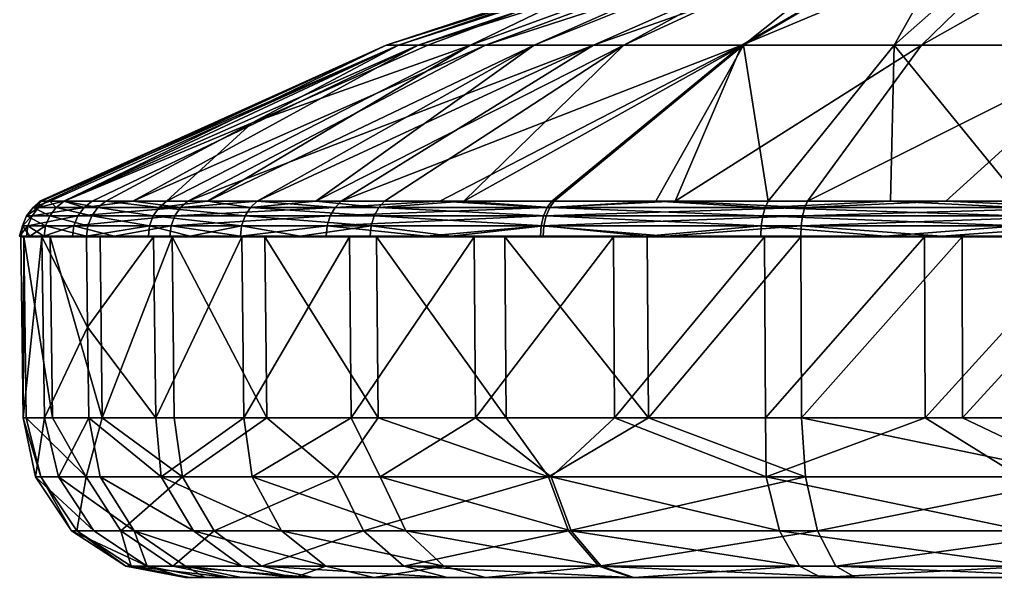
# Model space of a CAD drawing. Header units: millimetres. Extents: x -15 to 2394, y 470 to 1936.
# Drawn here: x 2240.37 to 2252.42, y 469.99 to 476.89 of the extents above; entities that cross this region are included whole.
import ezdxf

# ---------------------------------------------------------------- set-up
doc = ezdxf.new("R2010")
doc.units = ezdxf.units.MM
doc.header["$MEASUREMENT"] = 0
doc.layers.add('Default', color=7, linetype='Continuous', true_color=0x000000)

msp = doc.modelspace()

# ---------------------------------------------------------------- meshes
at = {"layer": 'Default'}
mesh = msp.add_polyface(dxfattribs=at)
corners = [(2246.84, 474.46, 662.392), (2250.066, 474.565, 663.919), (2246.885, 474.565, 662.324), (2250.039, 474.46, 663.996), (2244.206, 474.46, 660.128), (2246.811, 474.337, 662.434), (2250.022, 474.337, 664.044), (2244.168, 474.337, 660.163), (2250.066, 474.565, 663.919), (2250.1, 474.643, 663.823), (2248.466, 474.643, 663.126), (2246.885, 474.565, 662.324), (2248.466, 474.643, 663.126), (2246.942, 474.643, 662.238), (2245.56, 474.643, 661.187), (2246.885, 474.565, 662.324), (2245.56, 474.643, 661.187), (2244.266, 474.565, 660.073), (2250.066, 474.565, 663.919), (2248.466, 474.643, 663.126), (2246.885, 474.565, 662.324), (2245.395, 474.209, 661.378), (2248.353, 474.209, 663.351), (2250.022, 474.337, 664.044), (2246.811, 474.337, 662.434), (2245.395, 474.209, 661.378), (2246.802, 474.209, 662.448), (2246.811, 474.337, 662.434), (2246.871, 474.46, 638.381), (2244.804, 474.565, 640.163), (2246.916, 474.565, 638.449), (2244.746, 474.46, 640.105), (2249.548, 474.46, 636.981), (2249.578, 474.565, 637.057), (2246.843, 474.337, 638.338), (2244.711, 474.337, 640.068), (2249.529, 474.337, 636.933), (2246.916, 474.565, 638.449), (2245.856, 474.643, 639.358), (2246.973, 474.643, 638.534), (2248.228, 474.643, 637.79), (2249.616, 474.643, 637.152), (2249.578, 474.565, 637.057), (2248.228, 474.643, 637.79), (2245.856, 474.643, 639.358), (2248.228, 474.643, 637.79), (2245.697, 474.209, 639.163), (2248.111, 474.209, 637.567), (2247.759, 477.448, 647.88), (2249.966, 478.203, 649.367), (2250.146, 478.203, 648.726), (2244.898, 476.568, 651.527), (2249.891, 478.203, 650.96), (2249.867, 478.203, 650.113), (2245.049, 476.568, 648.332), (2250.502, 478.203, 652.849), (2245.29, 476.568, 653.387), (2246.123, 476.568, 655.314), (2250.086, 478.203, 651.888), (2251.167, 478.203, 653.769), (2247.457, 476.568, 657.158), (2245.41, 476.568, 647.048), (2249.287, 476.568, 658.731), (2244.342, 474.643, 660.004), (2245.56, 474.643, 661.187), (2251.51, 476.568, 659.846), (2248.466, 474.643, 663.126), (2246.942, 474.643, 662.238), (2243.302, 474.643, 658.724), (2244.342, 474.643, 660.004), (2250.802, 478.203, 647.474), (2247.833, 476.568, 643.246), (2246.725, 476.568, 644.536), (2251.355, 478.203, 646.83), (2250.41, 478.203, 648.116), (2245.938, 476.568, 645.823), (2249.309, 476.568, 642.048), (2244.027, 474.643, 641.146), (2242.691, 474.643, 642.991), (2247.759, 477.448, 647.88), (2245.856, 474.643, 639.358), (2245.41, 476.568, 647.048), (2247.759, 477.448, 647.88), (2249.616, 474.643, 637.152), (2248.228, 474.643, 637.79), (2246.973, 474.643, 638.534), (2246.973, 474.643, 638.534), (2244.876, 474.643, 640.236)]
mesh.append_faces([[corners[k] for k in face] for face in [(0, 1, 2, 2), (0, 3, 1, 1), (4, 0, 2, 2), (5, 3, 0, 0), (5, 6, 3, 3), (7, 5, 0, 0), (8, 9, 10, 10), (11, 12, 13, 13), (14, 11, 13, 13), (15, 16, 17, 17), (18, 19, 20, 20), (7, 21, 5, 5), (22, 23, 24, 24), (25, 26, 27, 27), (28, 29, 30, 30), (28, 31, 29, 29), (32, 30, 33, 33), (32, 28, 30, 30), (34, 31, 28, 28), (34, 35, 31, 31), (36, 28, 32, 32), (36, 34, 28, 28), (37, 38, 39, 39), (37, 39, 40, 40), (41, 42, 43, 43), (44, 30, 29, 29), (45, 33, 30, 30), (35, 34, 46, 46), (34, 36, 47, 47), (48, 49, 50, 50), (51, 52, 53, 53), (53, 49, 54, 54), (55, 56, 57, 57), (55, 58, 56, 56), (59, 57, 60, 60), (59, 55, 57, 57), (58, 51, 56, 56), (58, 52, 51, 51), (54, 48, 61, 61), (54, 51, 53, 53), (62, 63, 64, 64), (62, 60, 63, 63), (54, 49, 48, 48), (65, 62, 66, 66), (62, 67, 66, 66), (64, 67, 62, 62), (68, 69, 60, 60), (70, 71, 72, 72), (70, 73, 71, 71), (74, 72, 75, 75), (74, 70, 72, 72), (73, 76, 71, 71), (77, 72, 71, 71), (78, 75, 72, 72), (74, 75, 79, 79), (71, 76, 80, 80), (81, 82, 75, 75), (76, 83, 84, 84), (85, 76, 84, 84), (86, 80, 76, 76), (87, 77, 71, 71), (80, 87, 71, 71)]])
mesh = msp.add_polyface(dxfattribs=at)
corners = [(2253.535, 474.46, 664.764), (2256.994, 474.565, 664.584), (2253.542, 474.565, 664.683), (2250.039, 474.46, 663.996), (2250.066, 474.565, 663.919), (2253.53, 474.337, 664.815), (2257.006, 474.46, 664.665), (2250.022, 474.337, 664.044), (2253.542, 474.565, 664.683), (2255.288, 474.643, 664.635), (2253.552, 474.643, 664.581), (2251.809, 474.643, 664.311), (2250.066, 474.565, 663.919), (2253.542, 474.565, 664.683), (2251.809, 474.643, 664.311), (2250.066, 474.565, 663.919), (2251.809, 474.643, 664.311), (2250.1, 474.643, 663.823), (2248.353, 474.209, 663.351), (2250.016, 474.209, 664.06), (2250.022, 474.337, 664.044), (2252.712, 474.46, 636.128), (2249.578, 474.565, 637.057), (2252.724, 474.565, 636.209), (2249.548, 474.46, 636.981), (2256.183, 474.46, 636.029), (2252.704, 474.337, 636.078), (2249.529, 474.337, 636.933), (2256.187, 474.337, 635.978), (2249.578, 474.565, 637.057), (2249.616, 474.643, 637.152), (2251.126, 474.643, 636.65), (2252.724, 474.565, 636.209), (2251.126, 474.643, 636.65), (2252.739, 474.643, 636.311), (2254.43, 474.643, 636.159), (2251.126, 474.643, 636.65), (2252.724, 474.565, 636.209), (2249.578, 474.565, 637.057), (2254.423, 474.209, 635.907), (2251.06, 474.209, 636.407), (2252.08, 478.203, 654.553), (2247.457, 476.568, 657.158), (2249.287, 476.568, 658.731), (2251.167, 478.203, 653.769), (2253.189, 478.203, 655.109), (2251.51, 476.568, 659.846), (2255.603, 478.203, 655.341), (2254.4, 478.203, 655.375), (2253.939, 476.568, 660.379), (2250.1, 474.643, 663.823), (2251.809, 474.643, 664.311), (2256.351, 476.568, 660.31), (2253.552, 474.643, 664.581), (2248.466, 474.643, 663.126), (2250.1, 474.643, 663.823), (2253.552, 474.643, 664.581), (2254.115, 478.203, 645.452), (2255.779, 476.568, 640.414), (2253.367, 476.568, 640.483), (2252.091, 478.203, 646.233), (2251.169, 476.568, 641.075), (2249.309, 476.568, 642.048), (2253.018, 478.203, 645.748), (2247.759, 477.448, 647.88), (2250.146, 478.203, 648.726), (2250.41, 478.203, 648.116), (2251.355, 478.203, 646.83), (2252.739, 474.643, 636.311), (2251.126, 474.643, 636.65), (2254.43, 474.643, 636.159), (2249.616, 474.643, 637.152), (2250.502, 478.203, 652.849), (2249.867, 478.203, 650.113), (2249.891, 478.203, 650.96), (2249.966, 478.203, 649.367), (2250.086, 478.203, 651.888), (2249.891, 478.203, 650.96), (2255.603, 478.203, 655.341), (2251.167, 478.203, 653.769), (2250.502, 478.203, 652.849), (2254.115, 478.203, 645.452), (2252.08, 478.203, 654.553), (2251.167, 478.203, 653.769), (2249.966, 478.203, 649.367), (2250.802, 478.203, 647.474), (2250.41, 478.203, 648.116), (2250.802, 478.203, 647.474), (2252.091, 478.203, 646.233), (2251.355, 478.203, 646.83), (2250.146, 478.203, 648.726), (2253.018, 478.203, 645.748), (2252.091, 478.203, 646.233), (2254.4, 478.203, 655.375), (2252.08, 478.203, 654.553), (2253.189, 478.203, 655.109), (2254.4, 478.203, 655.375)]
mesh.append_faces([[corners[k] for k in face] for face in [(0, 1, 2, 2), (3, 2, 4, 4), (3, 0, 2, 2), (5, 6, 0, 0), (7, 0, 3, 3), (7, 5, 0, 0), (8, 9, 10, 10), (8, 10, 11, 11), (12, 13, 14, 14), (15, 16, 17, 17), (18, 19, 20, 20), (21, 22, 23, 23), (21, 24, 22, 22), (25, 21, 23, 23), (26, 24, 21, 21), (26, 27, 24, 24), (28, 26, 21, 21), (29, 30, 31, 31), (32, 33, 34, 34), (32, 34, 35, 35), (36, 37, 38, 38), (26, 28, 39, 39), (40, 27, 26, 26), (41, 42, 43, 43), (41, 44, 42, 42), (45, 43, 46, 46), (45, 41, 43, 43), (47, 48, 49, 49), (49, 50, 51, 51), (49, 46, 50, 50), (52, 49, 53, 53), (46, 48, 45, 45), (46, 49, 48, 48), (46, 54, 55, 55), (56, 49, 51, 51), (57, 58, 59, 59), (60, 61, 62, 62), (60, 63, 61, 61), (63, 59, 61, 61), (63, 57, 59, 59), (64, 65, 66, 66), (67, 60, 62, 62), (61, 68, 69, 69), (61, 59, 68, 68), (59, 58, 70, 70), (62, 61, 71, 71), (70, 68, 59, 59), (61, 69, 71, 71), (72, 73, 74, 74), (73, 72, 75, 75), (76, 72, 77, 77), (72, 78, 75, 75), (79, 78, 80, 80), (75, 78, 81, 81), (82, 78, 83, 83), (84, 85, 86, 86), (87, 88, 89, 89), (86, 90, 84, 84), (81, 91, 92, 92), (87, 81, 88, 88), (84, 81, 85, 85), (93, 94, 95, 95), (78, 94, 96, 96)]])
mesh = msp.add_polyface(dxfattribs=at)
corners = [(2240.455, 474.209, 652.031), (2240.746, 474.203, 653.71), (2240.667, 474.209, 653.353), (2241.023, 474.209, 654.721), (2241.362, 474.203, 655.685), (2241.537, 474.209, 656.113), (2241.195, 474.209, 645.554), (2240.645, 474.203, 647.548), (2240.673, 474.209, 647.411), (2240.645, 474.203, 647.548), (2240.493, 474.209, 648.454), (2240.673, 474.209, 647.411), (2241.087, 474.46, 654.701), (2242.356, 474.565, 657.434), (2241.165, 474.565, 654.676), (2242.285, 474.46, 657.474), (2240.522, 474.46, 652.024), (2240.603, 474.565, 652.014), (2240.453, 474.46, 649.577), (2240.535, 474.565, 649.582), (2240.74, 474.46, 647.425), (2240.819, 474.565, 647.441), (2241.038, 474.337, 654.716), (2242.241, 474.337, 657.499), (2240.472, 474.337, 652.029), (2240.403, 474.337, 649.575), (2240.69, 474.337, 647.414), (2241.165, 474.565, 654.676), (2241.769, 474.643, 656.014), (2241.263, 474.643, 654.646), (2240.914, 474.643, 653.302), (2240.705, 474.643, 652.003), (2240.619, 474.643, 650.762), (2240.914, 474.643, 653.302), (2240.914, 474.643, 653.302), (2241.769, 474.643, 656.014), (2240.637, 474.643, 649.588), (2240.743, 474.643, 648.487), (2240.92, 474.643, 647.463), (2241.336, 474.565, 645.604), (2241.433, 474.643, 645.638), (2241.259, 474.46, 645.577), (2241.537, 474.209, 656.113), (2241.038, 474.337, 654.716), (2241.023, 474.209, 654.721), (2241.537, 474.209, 656.113), (2240.667, 474.209, 653.353), (2241.211, 474.337, 645.56), (2240.493, 474.209, 648.454), (2240.367, 474.209, 650.768), (2241.195, 474.209, 645.554), (2240.673, 474.209, 647.411), (2242.241, 474.337, 657.499), (2241.537, 474.209, 656.113), (2242.226, 474.209, 657.507), (2240.455, 474.209, 652.031), (2240.667, 474.209, 653.353), (2240.386, 474.209, 649.574), (2240.667, 474.209, 653.353), (2242.092, 474.565, 643.851), (2241.433, 474.643, 645.638), (2242.183, 474.643, 643.898), (2241.336, 474.565, 645.604), (2242.019, 474.46, 643.814), (2241.259, 474.46, 645.577), (2241.336, 474.565, 645.604), (2241.974, 474.337, 643.791), (2241.211, 474.337, 645.56), (2241.259, 474.46, 645.577), (2241.195, 474.209, 645.554), (2241.959, 474.209, 643.783), (2241.959, 474.209, 643.783), (2241.195, 474.203, 645.554), (2241.195, 474.209, 645.554), (2240.92, 474.643, 647.463), (2243.242, 475.611, 646.279), (2241.433, 474.643, 645.638), (2245.049, 476.568, 648.332), (2240.743, 474.643, 648.487), (2240.637, 474.643, 649.588)]
mesh.append_faces([[corners[k] for k in face] for face in [(0, 1, 2, 2), (3, 4, 5, 5), (6, 7, 8, 8), (9, 10, 11, 11), (12, 13, 14, 14), (12, 15, 13, 13), (16, 14, 17, 17), (16, 12, 14, 14), (18, 17, 19, 19), (18, 16, 17, 17), (20, 19, 21, 21), (20, 18, 19, 19), (22, 15, 12, 12), (22, 23, 15, 15), (24, 12, 16, 16), (24, 22, 12, 12), (25, 16, 18, 18), (25, 24, 16, 16), (26, 18, 20, 20), (26, 25, 18, 18), (27, 28, 29, 29), (17, 30, 31, 31), (17, 31, 32, 32), (33, 27, 29, 29), (14, 34, 17, 17), (17, 32, 19, 19), (13, 35, 14, 14), (19, 36, 37, 37), (21, 37, 38, 38), (38, 39, 21, 21), (38, 40, 39, 39), (21, 41, 20, 20), (21, 39, 41, 41), (19, 37, 21, 21), (36, 19, 32, 32), (22, 42, 23, 23), (43, 44, 45, 45), (46, 22, 24, 24), (20, 47, 26, 26), (20, 41, 47, 47), (26, 48, 25, 25), (24, 25, 49, 49), (26, 50, 51, 51), (26, 47, 50, 50), (52, 53, 54, 54), (24, 55, 56, 56), (24, 49, 55, 55), (25, 48, 57, 57), (26, 51, 48, 48), (25, 57, 49, 49), (43, 58, 44, 44), (59, 60, 61, 61), (62, 63, 64, 64), (62, 59, 63, 63), (65, 60, 59, 59), (66, 64, 63, 63), (66, 67, 68, 68), (69, 67, 66, 66), (69, 66, 70, 70), (71, 72, 73, 73), (74, 75, 76, 76), (77, 78, 79, 79)]])
mesh = msp.add_polyface(dxfattribs=at)
corners = [(2243.098, 474.209, 658.872), (2243.398, 474.203, 659.273), (2244.156, 474.209, 660.174), (2244.206, 474.46, 660.128), (2246.885, 474.565, 662.324), (2244.266, 474.565, 660.073), (2242.285, 474.46, 657.474), (2242.356, 474.565, 657.434), (2244.168, 474.337, 660.163), (2246.84, 474.46, 662.392), (2242.241, 474.337, 657.499), (2244.266, 474.565, 660.073), (2245.56, 474.643, 661.187), (2244.342, 474.643, 660.004), (2243.302, 474.643, 658.724), (2242.356, 474.565, 657.434), (2242.446, 474.643, 657.383), (2241.769, 474.643, 656.014), (2243.302, 474.643, 658.724), (2244.266, 474.565, 660.073), (2243.302, 474.643, 658.724), (2242.356, 474.565, 657.434), (2244.168, 474.337, 660.163), (2244.156, 474.209, 660.174), (2245.395, 474.209, 661.378), (2243.098, 474.209, 658.872), (2243.098, 474.209, 658.872), (2242.241, 474.337, 657.499), (2242.226, 474.209, 657.507), (2243.098, 474.209, 658.872), (2243.153, 474.46, 641.961), (2242.092, 474.565, 643.851), (2243.219, 474.565, 642.009), (2242.019, 474.46, 643.814), (2244.746, 474.46, 640.105), (2244.804, 474.565, 640.163), (2243.111, 474.337, 641.932), (2241.974, 474.337, 643.791), (2244.711, 474.337, 640.068), (2242.183, 474.643, 643.898), (2242.691, 474.643, 642.991), (2243.302, 474.643, 642.069), (2244.027, 474.643, 641.146), (2244.876, 474.643, 640.236), (2245.856, 474.643, 639.358), (2242.476, 474.209, 642.86), (2243.098, 474.209, 641.922), (2243.835, 474.209, 640.982), (2241.959, 474.209, 643.783), (2245.697, 474.209, 639.163), (2244.699, 474.209, 640.056), (2242.024, 474.203, 643.659), (2241.959, 474.209, 643.783), (2242.476, 474.209, 642.86), (2243.113, 474.203, 641.901), (2243.098, 474.209, 641.922), (2243.835, 474.209, 640.982), (2244.442, 474.203, 640.316), (2243.835, 474.209, 640.982), (2244.699, 474.209, 640.056), (2243.098, 474.209, 641.922), (2242.476, 474.209, 642.86), (2245.697, 474.209, 639.163), (2244.442, 474.203, 640.316), (2244.699, 474.209, 640.056), (2240.637, 474.643, 649.588), (2244.898, 476.568, 651.527), (2245.049, 476.568, 648.332), (2245.41, 476.568, 647.048), (2243.242, 475.611, 646.279), (2247.457, 476.568, 657.158), (2242.446, 474.643, 657.383), (2243.302, 474.643, 658.724), (2246.123, 476.568, 655.314), (2245.29, 476.568, 653.387), (2241.769, 474.643, 656.014), (2240.914, 474.643, 653.302), (2240.92, 474.643, 647.463), (2240.743, 474.643, 648.487), (2240.619, 474.643, 650.762), (2240.705, 474.643, 652.003), (2240.619, 474.643, 650.762), (2241.263, 474.643, 654.646), (2241.263, 474.643, 654.646), (2242.446, 474.643, 657.383), (2245.938, 476.568, 645.823), (2243.242, 475.611, 646.279), (2245.41, 476.568, 647.048), (2243.302, 474.643, 642.069), (2242.691, 474.643, 642.991), (2246.725, 476.568, 644.536), (2242.183, 474.643, 643.898), (2243.242, 475.611, 646.279), (2241.433, 474.643, 645.638), (2244.027, 474.643, 641.146)]
mesh.append_faces([[corners[k] for k in face] for face in [(0, 1, 2, 2), (3, 4, 5, 5), (6, 5, 7, 7), (6, 3, 5, 5), (8, 9, 3, 3), (10, 3, 6, 6), (10, 8, 3, 3), (11, 12, 13, 13), (11, 13, 14, 14), (15, 16, 17, 17), (16, 15, 18, 18), (19, 20, 21, 21), (22, 23, 24, 24), (8, 10, 25, 25), (22, 26, 23, 23), (27, 28, 29, 29), (30, 31, 32, 32), (30, 33, 31, 31), (34, 32, 35, 35), (34, 30, 32, 32), (36, 33, 30, 30), (36, 37, 33, 33), (38, 30, 34, 34), (38, 36, 30, 30), (31, 39, 40, 40), (32, 41, 42, 42), (35, 42, 43, 43), (41, 32, 40, 40), (44, 35, 43, 43), (40, 32, 31, 31), (35, 32, 42, 42), (36, 45, 37, 37), (36, 46, 45, 45), (47, 36, 38, 38), (45, 48, 37, 37), (36, 47, 46, 46), (38, 49, 50, 50), (38, 50, 47, 47), (51, 52, 53, 53), (54, 55, 56, 56), (57, 58, 59, 59), (60, 54, 61, 61), (62, 63, 64, 64), (65, 66, 67, 67), (67, 68, 69, 69), (70, 71, 72, 72), (70, 73, 71, 71), (73, 74, 75, 75), (74, 66, 76, 76), (77, 78, 67, 67), (65, 79, 66, 66), (80, 76, 66, 66), (81, 80, 66, 66), (74, 76, 82, 82), (83, 75, 74, 74), (75, 84, 73, 73), (67, 69, 77, 77), (85, 86, 87, 87), (88, 89, 90, 90), (91, 86, 85, 85), (92, 91, 93, 93), (89, 91, 85, 85), (94, 88, 90, 90)]])
mesh = msp.add_polyface(dxfattribs=at)
corners = [(2247.149, 470.57, 661.929), (2250.076, 471.238, 663.893), (2246.901, 471.238, 662.3), (2250.225, 470.57, 663.472), (2244.617, 470.57, 659.753), (2247.524, 470.132, 661.368), (2250.225, 470.57, 663.472), (2247.149, 470.57, 661.929), (2245.115, 470.132, 659.298), (2244.617, 470.57, 659.753), (2250.026, 471.967, 664.032), (2248.135, 471.967, 663.206), (2244.798, 471.967, 660.793), (2246.38, 471.967, 662.119), (2244.798, 471.967, 660.793), (2244.287, 471.238, 660.054), (2248.135, 471.967, 663.206), (2247.93, 469.994, 660.761), (2245.654, 469.994, 658.805), (2250.694, 469.994, 662.148), (2250.45, 470.132, 662.836), (2246.802, 474.209, 662.448), (2248.121, 474.203, 663.232), (2248.353, 474.209, 663.351), (2246.802, 474.209, 662.448), (2246.363, 474.203, 662.142), (2248.121, 474.203, 663.232), (2245.395, 474.209, 661.378), (2246.363, 474.203, 662.142), (2246.802, 474.209, 662.448), (2245.395, 474.209, 661.378), (2244.778, 474.203, 660.814), (2246.363, 474.203, 662.142), (2248.353, 474.209, 663.351), (2248.121, 474.203, 663.232), (2250.016, 474.203, 664.06), (2248.353, 474.209, 663.351), (2246.811, 474.337, 662.434), (2246.802, 474.209, 662.448), (2244.463, 471.967, 640.336), (2245.982, 474.203, 638.936), (2246, 471.967, 638.959), (2244.442, 474.203, 640.316), (2247.704, 474.203, 637.789), (2247.718, 471.967, 637.815), (2249.571, 474.203, 636.899), (2249.582, 471.967, 636.927), (2246.843, 474.337, 638.338), (2246.834, 474.209, 638.324), (2245.697, 474.209, 639.163), (2249.529, 474.337, 636.933), (2249.523, 474.209, 636.918), (2248.111, 474.209, 637.567), (2248.111, 474.209, 637.567), (2253.715, 469.994, 662.811), (2250.694, 469.994, 662.148), (2243.994, 469.994, 656.512), (2245.654, 469.994, 658.805), (2243.108, 469.994, 646.232), (2264.063, 469.994, 641.988), (2242.959, 469.994, 654.115), (2246.121, 469.994, 641.504), (2243.108, 469.994, 646.232), (2246.121, 469.994, 641.504), (2247.957, 469.994, 640.014), (2250.27, 469.994, 638.805), (2247.93, 469.994, 660.761), (2247.179, 470.57, 638.844), (2244.823, 471.238, 640.183), (2246.932, 471.238, 638.472), (2245.137, 470.57, 640.502), (2249.753, 470.57, 637.498), (2249.588, 471.238, 637.083), (2247.552, 470.132, 639.406), (2245.137, 470.57, 640.502), (2247.179, 470.57, 638.844), (2245.609, 470.132, 640.982), (2250.001, 470.132, 638.125), (2249.753, 470.57, 637.498), (2246, 471.967, 638.959), (2247.718, 471.967, 637.815), (2249.582, 471.967, 636.927), (2247.718, 471.967, 637.815), (2246, 471.967, 638.959), (2246.121, 469.994, 641.504), (2244.744, 469.994, 643.108), (2247.957, 469.994, 640.014), (2250.27, 469.994, 638.805), (2248.135, 471.967, 663.206), (2246.363, 474.203, 662.142), (2246.38, 471.967, 662.119), (2248.121, 474.203, 663.232), (2246.38, 471.967, 662.119), (2244.778, 474.203, 660.814), (2250.016, 474.203, 664.06), (2245.982, 474.203, 638.936), (2245.697, 474.209, 639.163), (2246.834, 474.209, 638.324), (2247.704, 474.203, 637.789), (2246.834, 474.209, 638.324), (2248.111, 474.209, 637.567), (2249.523, 474.209, 636.918), (2247.704, 474.203, 637.789), (2248.111, 474.209, 637.567), (2249.523, 474.209, 636.918), (2249.571, 474.203, 636.899), (2247.704, 474.203, 637.789), (2245.982, 474.203, 638.936), (2246.834, 474.209, 638.324), (2247.704, 474.203, 637.789)]
mesh.append_faces([[corners[k] for k in face] for face in [(0, 1, 2, 2), (0, 3, 1, 1), (4, 0, 2, 2), (5, 6, 7, 7), (8, 7, 9, 9), (8, 5, 7, 7), (1, 10, 11, 11), (12, 2, 13, 13), (14, 15, 2, 2), (13, 2, 16, 16), (1, 16, 2, 2), (8, 17, 5, 5), (8, 18, 17, 17), (19, 5, 17, 17), (19, 20, 5, 5), (21, 22, 23, 23), (24, 25, 26, 26), (27, 28, 29, 29), (30, 31, 32, 32), (33, 34, 35, 35), (36, 37, 38, 38), (39, 40, 41, 41), (39, 42, 40, 40), (41, 43, 44, 44), (41, 40, 43, 43), (44, 45, 46, 46), (44, 43, 45, 45), (47, 48, 49, 49), (50, 51, 52, 52), (47, 53, 48, 48), (54, 55, 56, 56), (55, 57, 56, 56), (58, 59, 60, 60), (61, 59, 62, 62), (63, 64, 65, 65), (57, 55, 66, 66), (67, 68, 69, 69), (67, 70, 68, 68), (71, 69, 72, 72), (71, 67, 69, 69), (73, 74, 75, 75), (73, 76, 74, 74), (77, 75, 78, 78), (77, 73, 75, 75), (69, 79, 80, 80), (81, 72, 82, 82), (83, 69, 68, 68), (69, 82, 72, 72), (76, 84, 85, 85), (77, 86, 73, 73), (77, 87, 86, 86), (73, 84, 76, 76), (73, 86, 84, 84), (88, 89, 90, 90), (88, 91, 89, 89), (92, 89, 93, 93), (88, 94, 91, 91), (95, 96, 97, 97), (98, 99, 100, 100), (101, 102, 103, 103), (104, 105, 106, 106), (107, 108, 109, 109)]])
mesh = msp.add_polyface(dxfattribs=at)
corners = [(2253.586, 470.57, 664.21), (2256.99, 471.238, 664.556), (2253.545, 471.238, 664.655), (2250.225, 470.57, 663.472), (2250.076, 471.238, 663.893), (2253.648, 470.132, 663.539), (2256.923, 470.57, 664.114), (2253.586, 470.57, 664.21), (2250.45, 470.132, 662.836), (2250.225, 470.57, 663.472), (2247.524, 470.132, 661.368), (2254.064, 471.967, 664.842), (2252.016, 471.967, 664.581), (2250.026, 471.967, 664.032), (2253.715, 469.994, 662.811), (2250.694, 469.994, 662.148), (2251.755, 474.209, 664.557), (2254.062, 474.203, 664.871), (2253.529, 474.209, 664.832), (2251.755, 474.209, 664.557), (2252.01, 474.203, 664.61), (2254.062, 474.203, 664.871), (2250.016, 474.209, 664.06), (2252.01, 474.203, 664.61), (2251.755, 474.209, 664.557), (2250.016, 474.209, 664.06), (2250.016, 474.203, 664.06), (2252.01, 474.203, 664.61), (2248.353, 474.209, 663.351), (2253.53, 474.337, 664.815), (2250.022, 474.337, 664.044), (2251.755, 474.209, 664.557), (2253.53, 474.337, 664.815), (2253.529, 474.209, 664.832), (2255.295, 474.209, 664.886), (2250.022, 474.337, 664.044), (2250.016, 474.209, 664.06), (2251.755, 474.209, 664.557), (2251.755, 474.209, 664.557), (2249.582, 471.967, 636.927), (2251.546, 474.203, 636.284), (2251.552, 471.967, 636.313), (2249.571, 474.203, 636.899), (2253.588, 474.203, 635.956), (2253.59, 471.967, 635.985), (2255.654, 471.967, 635.952), (2249.529, 474.337, 636.933), (2251.06, 474.209, 636.407), (2249.523, 474.209, 636.918), (2252.704, 474.337, 636.078), (2254.423, 474.209, 635.907), (2252.702, 474.209, 636.062), (2251.06, 474.209, 636.407), (2243.994, 469.994, 656.512), (2256.714, 469.994, 662.725), (2253.715, 469.994, 662.811), (2265.953, 469.994, 656.084), (2242.959, 469.994, 654.115), (2264.063, 469.994, 641.988), (2266.61, 469.994, 654.561), (2242.959, 469.994, 654.115), (2243.994, 469.994, 656.512), (2253.004, 469.994, 638.068), (2246.121, 469.994, 641.504), (2250.27, 469.994, 638.805), (2253.004, 469.994, 638.068), (2252.795, 470.57, 636.679), (2249.588, 471.238, 637.083), (2252.728, 471.238, 636.237), (2249.753, 470.57, 637.498), (2256.132, 470.57, 636.583), (2252.895, 470.132, 637.346), (2249.753, 470.57, 637.498), (2252.795, 470.57, 636.679), (2250.001, 470.132, 638.125), (2256.07, 470.132, 637.254), (2249.582, 471.967, 636.927), (2251.552, 471.967, 636.313), (2251.552, 471.967, 636.313), (2253.59, 471.967, 635.985), (2255.654, 471.967, 635.952), (2253.59, 471.967, 635.985), (2256.173, 471.238, 636.138), (2250.27, 469.994, 638.805), (2253.004, 469.994, 638.068), (2256.003, 469.994, 637.982), (2252.016, 471.967, 664.581), (2254.062, 474.203, 664.871), (2252.01, 474.203, 664.61), (2254.064, 471.967, 664.842), (2250.026, 471.967, 664.032), (2250.016, 474.203, 664.06), (2256.13, 474.203, 664.837), (2248.135, 471.967, 663.206), (2251.06, 474.209, 636.407), (2249.571, 474.203, 636.899), (2249.523, 474.209, 636.918), (2251.06, 474.209, 636.407), (2251.546, 474.203, 636.284), (2249.571, 474.203, 636.899), (2253.588, 474.203, 635.956), (2252.702, 474.209, 636.062), (2254.423, 474.209, 635.907), (2252.702, 474.209, 636.062), (2251.546, 474.203, 636.284), (2251.06, 474.209, 636.407), (2251.546, 474.203, 636.284), (2252.702, 474.209, 636.062), (2253.588, 474.203, 635.956)]
mesh.append_faces([[corners[k] for k in face] for face in [(0, 1, 2, 2), (3, 2, 4, 4), (3, 0, 2, 2), (5, 6, 7, 7), (8, 7, 9, 9), (8, 5, 7, 7), (10, 8, 9, 9), (2, 11, 12, 12), (1, 11, 2, 2), (2, 13, 4, 4), (2, 12, 13, 13), (8, 14, 5, 5), (8, 15, 14, 14), (16, 17, 18, 18), (19, 20, 21, 21), (22, 23, 24, 24), (25, 26, 27, 27), (28, 26, 25, 25), (29, 30, 31, 31), (32, 33, 34, 34), (35, 36, 37, 37), (32, 38, 33, 33), (39, 40, 41, 41), (39, 42, 40, 40), (41, 43, 44, 44), (41, 40, 43, 43), (45, 44, 43, 43), (46, 47, 48, 48), (49, 50, 51, 51), (49, 51, 52, 52), (53, 54, 55, 55), (56, 54, 57, 57), (58, 59, 60, 60), (61, 57, 54, 54), (62, 63, 64, 64), (65, 58, 63, 63), (66, 67, 68, 68), (66, 69, 67, 67), (70, 66, 68, 68), (71, 72, 73, 73), (71, 74, 72, 72), (75, 71, 73, 73), (67, 76, 77, 77), (68, 78, 79, 79), (67, 77, 68, 68), (80, 68, 81, 81), (80, 82, 68, 68), (71, 83, 74, 74), (71, 84, 83, 83), (75, 84, 71, 71), (75, 85, 84, 84), (86, 87, 88, 88), (86, 89, 87, 87), (88, 90, 86, 86), (88, 91, 90, 90), (89, 92, 87, 87), (93, 90, 91, 91), (94, 95, 96, 96), (97, 98, 99, 99), (100, 101, 102, 102), (103, 104, 105, 105), (106, 107, 108, 108)]])
mesh = msp.add_polyface(dxfattribs=at)
corners = [(2262.539, 470.57, 661.949), (2264.894, 471.238, 660.61), (2262.786, 471.238, 662.321), (2264.581, 470.57, 660.292), (2259.965, 470.57, 663.295), (2260.129, 471.238, 663.71), (2262.165, 470.132, 661.387), (2264.581, 470.57, 660.292), (2262.539, 470.57, 661.949), (2264.109, 470.132, 659.811), (2259.717, 470.132, 662.668), (2259.965, 470.57, 663.295), (2263.717, 471.967, 661.834), (2261.999, 471.967, 662.978), (2260.136, 471.967, 663.867), (2263.597, 469.994, 659.289), (2261.761, 469.994, 660.779), (2259.448, 469.994, 661.988), (2264.974, 469.994, 657.685), (2263.735, 474.203, 661.857), (2264.021, 474.209, 661.63), (2262.884, 474.209, 662.469), (2262.014, 474.203, 663.004), (2262.884, 474.209, 662.469), (2261.607, 474.209, 663.226), (2260.195, 474.209, 663.875), (2262.014, 474.203, 663.004), (2261.607, 474.209, 663.226), (2260.195, 474.209, 663.875), (2260.147, 474.203, 663.894), (2262.014, 474.203, 663.004), (2264.021, 474.209, 661.63), (2263.735, 474.203, 661.857), (2265.276, 474.203, 660.477), (2263.735, 474.203, 661.857), (2262.884, 474.209, 662.469), (2262.014, 474.203, 663.004), (2260.189, 474.337, 663.86), (2261.607, 474.209, 663.226), (2262.884, 474.209, 662.469), (2262.875, 474.337, 662.455), (2262.884, 474.209, 662.469), (2264.021, 474.209, 661.63), (2260.189, 474.337, 663.86), (2260.195, 474.209, 663.875), (2261.607, 474.209, 663.226), (2261.583, 471.967, 637.587), (2263.355, 474.203, 638.651), (2263.337, 471.967, 638.675), (2261.583, 471.967, 637.587), (2261.597, 474.203, 637.561), (2263.337, 471.967, 638.675), (2264.94, 474.203, 639.979), (2264.919, 471.967, 640), (2259.701, 474.203, 636.733), (2259.692, 471.967, 636.761), (2262.906, 474.337, 638.359), (2262.916, 474.209, 638.345), (2261.365, 474.209, 637.442), (2265.953, 469.994, 656.084), (2263.597, 469.994, 659.289), (2261.761, 469.994, 660.779), (2261.761, 469.994, 660.779), (2256.714, 469.994, 662.725), (2242.959, 469.994, 654.115), (2266.61, 469.994, 654.561), (2262.569, 470.57, 638.864), (2259.642, 471.238, 636.9), (2262.817, 471.238, 638.493), (2259.493, 470.57, 637.321), (2265.101, 470.57, 641.04), (2262.194, 470.132, 639.425), (2259.493, 470.57, 637.321), (2262.569, 470.57, 638.864), (2264.603, 470.132, 641.495), (2265.101, 470.57, 641.04), (2261.583, 471.967, 637.587), (2263.337, 471.967, 638.675), (2264.919, 471.967, 640), (2265.431, 471.238, 640.739), (2259.692, 471.967, 636.761), (2261.788, 469.994, 640.032), (2259.023, 469.994, 638.646), (2264.063, 469.994, 641.988), (2265.255, 471.967, 660.457), (2263.735, 474.203, 661.857), (2263.717, 471.967, 661.834), (2265.276, 474.203, 660.477), (2263.717, 471.967, 661.834), (2262.014, 474.203, 663.004), (2261.999, 471.967, 662.978), (2261.999, 471.967, 662.978), (2260.147, 474.203, 663.894), (2260.136, 471.967, 663.867), (2262.916, 474.209, 638.345), (2261.597, 474.203, 637.561), (2261.365, 474.209, 637.442), (2262.916, 474.209, 638.345), (2263.355, 474.203, 638.651), (2261.597, 474.203, 637.561), (2264.322, 474.209, 639.415), (2263.355, 474.203, 638.651), (2262.916, 474.209, 638.345), (2264.322, 474.209, 639.415), (2264.94, 474.203, 639.979), (2263.355, 474.203, 638.651), (2261.365, 474.209, 637.442), (2259.701, 474.203, 636.733), (2259.701, 474.209, 636.733), (2261.365, 474.209, 637.442), (2261.597, 474.203, 637.561), (2259.701, 474.203, 636.733)]
mesh.append_faces([[corners[k] for k in face] for face in [(0, 1, 2, 2), (0, 3, 1, 1), (4, 2, 5, 5), (4, 0, 2, 2), (6, 7, 8, 8), (6, 9, 7, 7), (10, 8, 11, 11), (10, 6, 8, 8), (2, 12, 13, 13), (14, 5, 13, 13), (12, 2, 1, 1), (2, 13, 5, 5), (6, 15, 9, 9), (6, 16, 15, 15), (10, 16, 6, 6), (10, 17, 16, 16), (9, 15, 18, 18), (19, 20, 21, 21), (22, 23, 24, 24), (25, 26, 27, 27), (28, 29, 30, 30), (31, 32, 33, 33), (34, 35, 36, 36), (37, 38, 39, 39), (40, 41, 42, 42), (43, 44, 45, 45), (46, 47, 48, 48), (49, 50, 47, 47), (51, 52, 53, 53), (48, 47, 52, 52), (49, 54, 50, 50), (49, 55, 54, 54), (56, 57, 58, 58), (59, 60, 61, 61), (59, 62, 63, 63), (59, 64, 65, 65), (66, 67, 68, 68), (66, 69, 67, 67), (70, 66, 68, 68), (71, 72, 73, 73), (74, 73, 75, 75), (74, 71, 73, 73), (68, 76, 77, 77), (78, 68, 77, 77), (78, 79, 68, 68), (67, 76, 68, 68), (67, 80, 76, 76), (71, 81, 82, 82), (74, 81, 71, 71), (74, 83, 81, 81), (84, 85, 86, 86), (84, 87, 85, 85), (88, 89, 90, 90), (88, 85, 89, 89), (91, 92, 93, 93), (91, 89, 92, 92), (94, 95, 96, 96), (97, 98, 99, 99), (100, 101, 102, 102), (103, 104, 105, 105), (106, 107, 108, 108), (109, 110, 111, 111)]])
mesh = msp.add_polyface(dxfattribs=at)
corners = [(2241.618, 470.57, 654.534), (2242.381, 471.238, 657.42), (2241.192, 471.238, 654.668), (2241.075, 470.57, 651.961), (2240.631, 471.238, 652.011), (2241.009, 470.57, 649.609), (2240.563, 471.238, 649.584), (2241.284, 470.57, 647.539), (2240.847, 471.238, 647.447), (2242.262, 470.132, 654.333), (2242.77, 470.57, 657.201), (2241.618, 470.57, 654.534), (2241.745, 470.132, 651.885), (2241.075, 470.57, 651.961), (2241.682, 470.132, 649.647), (2241.009, 470.57, 649.609), (2241.944, 470.132, 647.678), (2241.284, 470.57, 647.539), (2242.277, 471.967, 657.537), (2241.389, 471.967, 655.674), (2240.448, 471.967, 651.665), (2240.775, 471.967, 653.703), (2240.448, 471.967, 651.665), (2240.414, 471.967, 649.601), (2241.389, 471.967, 655.674), (2240.674, 471.967, 647.554), (2241.223, 471.967, 645.564), (2241.362, 471.238, 645.613), (2241.784, 470.57, 645.763), (2241.784, 470.57, 645.763), (2242.419, 470.132, 645.988), (2242.412, 469.994, 649.689), (2242.471, 469.994, 651.802), (2241.537, 474.209, 656.113), (2242.251, 474.203, 657.552), (2242.226, 474.209, 657.507), (2241.537, 474.209, 656.113), (2241.362, 474.203, 655.685), (2242.251, 474.203, 657.552), (2240.746, 474.203, 653.71), (2241.023, 474.209, 654.721), (2240.667, 474.209, 653.353), (2240.419, 474.203, 651.668), (2240.455, 474.209, 652.031), (2240.367, 474.209, 650.768), (2240.455, 474.209, 652.031), (2240.419, 474.203, 651.668), (2240.746, 474.203, 653.71), (2240.386, 474.209, 649.574), (2240.493, 474.209, 648.454), (2240.385, 474.203, 649.6), (2241.195, 474.209, 645.554), (2241.195, 474.203, 645.554), (2240.645, 474.203, 647.548), (2241.362, 474.203, 655.685), (2241.023, 474.209, 654.721), (2240.746, 474.203, 653.71), (2240.367, 474.209, 650.768), (2240.493, 474.209, 648.454), (2240.645, 474.203, 647.548), (2240.385, 474.203, 649.6), (2240.419, 474.203, 651.668), (2240.367, 474.209, 650.768), (2240.385, 474.203, 649.6), (2241.209, 473.085, 645.559), (2242.05, 471.967, 643.672), (2241.223, 471.967, 645.564), (2241.195, 474.203, 645.554), (2242.024, 474.203, 643.659), (2241.209, 473.085, 645.559), (2242.117, 471.238, 643.864), (2241.223, 471.967, 645.564), (2242.05, 471.967, 643.672), (2241.362, 471.238, 645.613), (2241.362, 471.238, 645.613), (2242.515, 470.57, 644.068), (2241.784, 470.57, 645.763), (2241.389, 471.967, 655.674), (2242.251, 474.203, 657.552), (2241.362, 474.203, 655.685), (2242.277, 471.967, 657.537), (2240.775, 471.967, 653.703), (2240.419, 474.203, 651.668), (2240.448, 471.967, 651.665), (2240.746, 474.203, 653.71), (2240.414, 471.967, 649.601), (2240.385, 474.203, 649.6), (2241.209, 473.085, 645.559), (2241.223, 471.967, 645.564), (2240.674, 471.967, 647.554), (2240.645, 474.203, 647.548), (2240.775, 471.967, 653.703), (2241.195, 474.203, 645.554), (2241.959, 474.209, 643.783), (2242.024, 474.203, 643.659), (2241.195, 474.203, 645.554)]
mesh.append_faces([[corners[k] for k in face] for face in [(0, 1, 2, 2), (3, 2, 4, 4), (3, 0, 2, 2), (5, 4, 6, 6), (5, 3, 4, 4), (7, 6, 8, 8), (7, 5, 6, 6), (9, 10, 11, 11), (12, 11, 13, 13), (12, 9, 11, 11), (14, 13, 15, 15), (14, 12, 13, 13), (16, 15, 17, 17), (16, 14, 15, 15), (1, 18, 19, 19), (20, 2, 21, 21), (22, 4, 2, 2), (23, 4, 22, 22), (23, 6, 4, 4), (21, 2, 24, 24), (1, 24, 2, 2), (8, 25, 26, 26), (25, 6, 23, 23), (25, 8, 6, 6), (27, 8, 26, 26), (28, 8, 27, 27), (28, 7, 8, 8), (29, 16, 17, 17), (29, 30, 16, 16), (16, 31, 14, 14), (14, 32, 12, 12), (33, 34, 35, 35), (36, 37, 38, 38), (39, 40, 41, 41), (42, 43, 44, 44), (45, 46, 47, 47), (48, 49, 50, 50), (51, 52, 53, 53), (54, 55, 56, 56), (57, 48, 50, 50), (58, 59, 60, 60), (61, 62, 63, 63), (64, 65, 66, 66), (67, 68, 69, 69), (68, 65, 69, 69), (70, 71, 72, 72), (70, 73, 71, 71), (74, 75, 76, 76), (77, 78, 79, 79), (77, 80, 78, 78), (81, 82, 83, 83), (81, 84, 82, 82), (85, 82, 86, 86), (85, 83, 82, 82), (87, 88, 89, 89), (85, 90, 89, 89), (85, 86, 90, 90), (77, 84, 91, 91), (77, 79, 84, 84), (90, 87, 89, 89), (87, 90, 92, 92), (93, 94, 95, 95)]])
mesh = msp.add_polyface(dxfattribs=at)
corners = [(2244.617, 470.57, 659.753), (2246.901, 471.238, 662.3), (2244.287, 471.238, 660.054), (2242.77, 470.57, 657.201), (2242.381, 471.238, 657.42), (2241.618, 470.57, 654.534), (2243.358, 470.132, 656.87), (2244.617, 470.57, 659.753), (2242.77, 470.57, 657.201), (2245.115, 470.132, 659.298), (2242.262, 470.132, 654.333), (2244.798, 471.967, 660.793), (2243.421, 471.967, 659.255), (2242.277, 471.967, 657.537), (2243.994, 469.994, 656.512), (2242.959, 469.994, 654.115), (2241.745, 470.132, 651.885), (2242.471, 469.994, 651.802), (2245.654, 469.994, 658.805), (2241.944, 470.132, 647.678), (2242.659, 469.994, 647.829), (2242.412, 469.994, 649.689), (2241.682, 470.132, 649.647), (2242.419, 470.132, 645.988), (2243.108, 469.994, 646.232), (2244.778, 474.203, 660.814), (2245.395, 474.209, 661.378), (2244.156, 474.209, 660.174), (2242.226, 474.209, 657.507), (2243.398, 474.203, 659.273), (2243.098, 474.209, 658.872), (2242.226, 474.209, 657.507), (2242.251, 474.203, 657.552), (2243.398, 474.203, 659.273), (2244.778, 474.203, 660.814), (2244.156, 474.209, 660.174), (2243.398, 474.203, 659.273), (2242.05, 471.967, 643.672), (2243.113, 474.203, 641.901), (2243.137, 471.967, 641.918), (2242.024, 474.203, 643.659), (2244.442, 474.203, 640.316), (2244.463, 471.967, 640.336), (2242.959, 469.994, 654.115), (2242.412, 469.994, 649.689), (2243.108, 469.994, 646.232), (2242.412, 469.994, 649.689), (2242.659, 469.994, 647.829), (2242.471, 469.994, 651.802), (2246.121, 469.994, 641.504), (2243.765, 469.994, 644.709), (2244.744, 469.994, 643.108), (2243.108, 469.994, 646.232), (2243.604, 470.57, 642.287), (2242.117, 471.238, 643.864), (2243.242, 471.238, 642.026), (2242.515, 470.57, 644.068), (2245.137, 470.57, 640.502), (2244.823, 471.238, 640.183), (2244.151, 470.132, 642.681), (2242.515, 470.57, 644.068), (2243.604, 470.57, 642.287), (2243.114, 470.132, 644.375), (2245.609, 470.132, 640.982), (2245.137, 470.57, 640.502), (2244.463, 471.967, 640.336), (2243.137, 471.967, 641.918), (2243.137, 471.967, 641.918), (2242.05, 471.967, 643.672), (2246, 471.967, 638.959), (2244.463, 471.967, 640.336), (2241.362, 471.238, 645.613), (2241.784, 470.57, 645.763), (2242.419, 470.132, 645.988), (2244.744, 469.994, 643.108), (2243.765, 469.994, 644.709), (2242.419, 470.132, 645.988), (2243.108, 469.994, 646.232), (2246.38, 471.967, 662.119), (2244.778, 474.203, 660.814), (2244.798, 471.967, 660.793), (2243.421, 471.967, 659.255), (2242.251, 474.203, 657.552), (2242.277, 471.967, 657.537), (2243.398, 474.203, 659.273), (2243.421, 471.967, 659.255), (2245.697, 474.209, 639.163), (2245.982, 474.203, 638.936), (2244.442, 474.203, 640.316), (2242.024, 474.203, 643.659), (2242.476, 474.209, 642.86), (2243.113, 474.203, 641.901), (2243.113, 474.203, 641.901), (2243.835, 474.209, 640.982), (2244.442, 474.203, 640.316)]
mesh.append_faces([[corners[k] for k in face] for face in [(0, 1, 2, 2), (3, 2, 4, 4), (3, 0, 2, 2), (5, 3, 4, 4), (6, 7, 8, 8), (6, 9, 7, 7), (10, 6, 8, 8), (2, 11, 12, 12), (13, 4, 12, 12), (2, 12, 4, 4), (10, 14, 6, 6), (10, 15, 14, 14), (16, 15, 10, 10), (16, 17, 15, 15), (6, 18, 9, 9), (6, 14, 18, 18), (19, 20, 21, 21), (22, 21, 17, 17), (23, 20, 19, 19), (23, 24, 20, 20), (25, 26, 27, 27), (28, 29, 30, 30), (31, 32, 33, 33), (34, 35, 36, 36), (37, 38, 39, 39), (37, 40, 38, 38), (39, 41, 42, 42), (39, 38, 41, 41), (43, 44, 45, 45), (46, 47, 45, 45), (48, 44, 43, 43), (49, 50, 51, 51), (52, 50, 49, 49), (53, 54, 55, 55), (53, 56, 54, 54), (57, 55, 58, 58), (57, 53, 55, 55), (59, 60, 61, 61), (59, 62, 60, 60), (63, 61, 64, 64), (63, 59, 61, 61), (65, 55, 66, 66), (65, 58, 55, 55), (67, 54, 68, 68), (67, 55, 54, 54), (69, 58, 70, 70), (71, 54, 56, 56), (62, 72, 60, 60), (62, 73, 72, 72), (63, 74, 59, 59), (59, 75, 62, 62), (59, 74, 75, 75), (76, 75, 77, 77), (73, 62, 75, 75), (78, 79, 80, 80), (81, 82, 83, 83), (81, 84, 82, 82), (80, 84, 85, 85), (80, 79, 84, 84), (86, 87, 88, 88), (89, 90, 91, 91), (92, 93, 94, 94)]])

doc.saveas('drawing.dxf')
